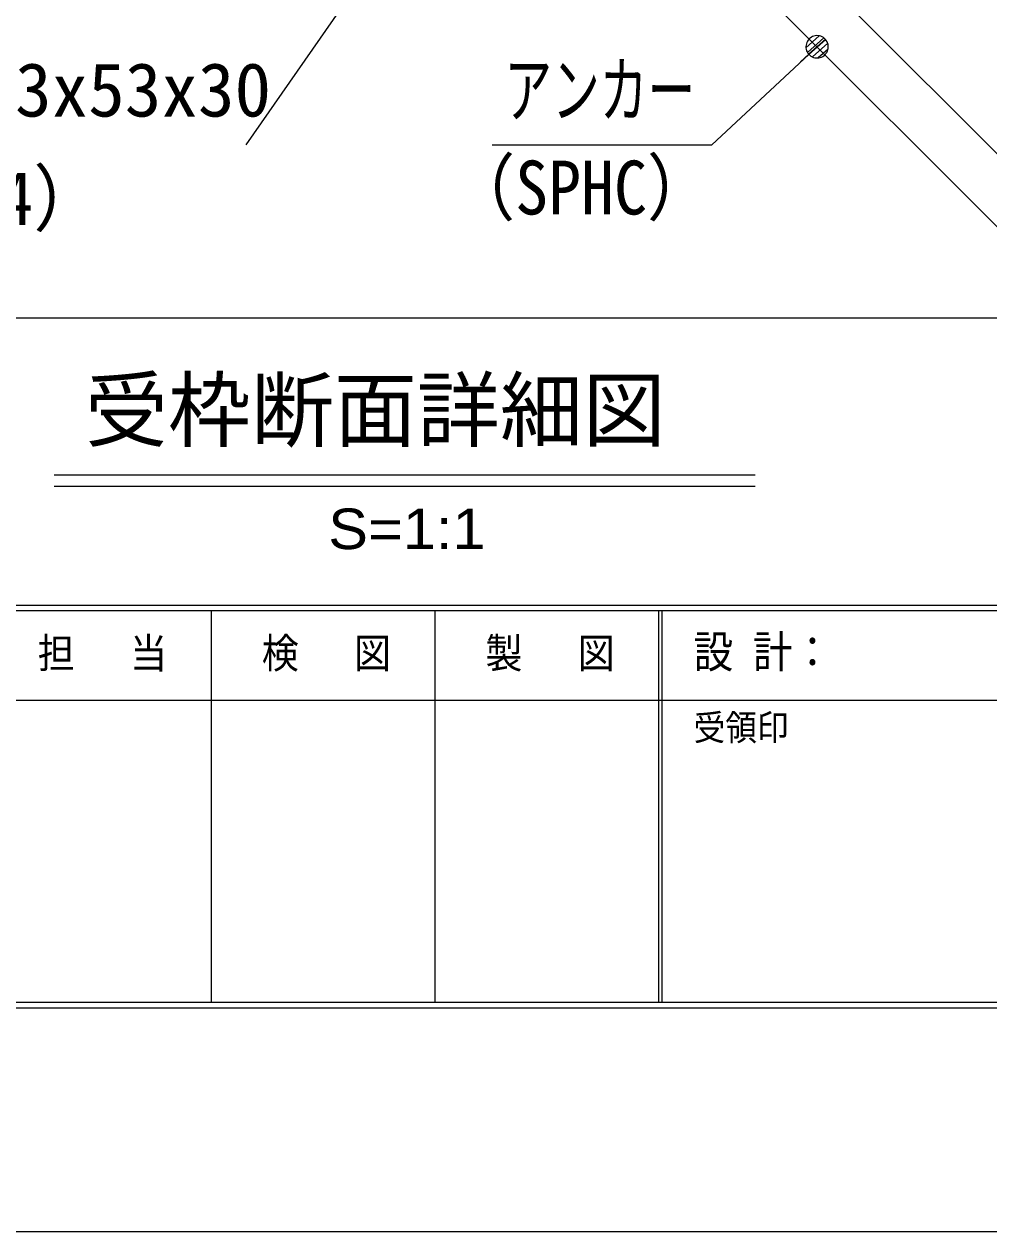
# Model space of a CAD drawing. Units: millimetres, scale not verified. Extents: x -1050 to 1050, y -742 to 742.
# Drawn here: x 124.4 to 340, y -742.5 to -472.6 of the extents above; entities that cross this region are included whole.
import ezdxf
from ezdxf.enums import TextEntityAlignment as Align

# ---------------------------------------------------------------- set-up
doc = ezdxf.new("R2010")
doc.units = ezdxf.units.MM
doc.header["$LTSCALE"] = 5
for name, color, linetype, lineweight in [('0-0_7-図\u3000枠', 4, 'Continuous', 9), ('0-1_寸法注釈', 2, 'Continuous', 9), ('0-2_0', 2, 'Continuous', 9), ('0-3_DEFPOINTS', 134, 'Continuous', 9), ('0-8_アンカー', 7, 'Continuous', 9)]:
    doc.layers.add(name, color=color, linetype=linetype, lineweight=lineweight)
doc.styles.add('HG丸ｺﾞｼｯｸM-PRO', font='')
doc.styles.add('ＭＳ ゴシック', font='')
doc.styles.get('HG丸ｺﾞｼｯｸM-PRO').set_extended_font_data('HG丸ｺﾞｼｯｸM-PRO')
doc.styles.get('ＭＳ ゴシック').set_extended_font_data('MS Gothic')

# ---------------------------------------------------------------- blocks, each defined once
blk = doc.blocks.new('A$C6EB770D1')
at = {"layer": '0-8_アンカー'}
for p, q in [((130.257, 96.52), (45.237, 11.5)), ((138.388, 88.388), (130.257, 96.52)), ((138.388, 88.388), (53.368, 3.368)), ((0, 11.5), (45.237, 11.5)), ((0, 11.5), (0, 0)), ((0, 0), (45.237, 0))]:
    blk.add_line(p, q, dxfattribs=at)
blk.add_arc((45.237, 11.5), 11.5, 270, 315, dxfattribs=at)
blk = doc.blocks.new('_Dot')
at = {"layer": '0-2_0'}
for p, q in [((-2.5, 0), (-5, 0)), ((2.445, 0.5), (-2.445, 0.5)), ((1.997, 1.5), (-1.997, 1.5)), ((2.289, -0.995), (-2.289, -0.995)), ((1.499, -1.995), (-1.499, -1.995))]:
    blk.add_line(p, q, dxfattribs=at)
for points in [[(2.5, 0), (2.48, 0.313), (2.421, 0.622), (2.324, 0.92), (2.191, 1.204), (2.023, 1.469), (1.822, 1.711), (1.594, 1.926), (1.34, 2.111), (1.064, 2.262), (0.773, 2.378), (0.468, 2.456), (0.157, 2.495), (-0.157, 2.495), (-0.468, 2.456), (-0.773, 2.378), (-1.064, 2.262), (-1.34, 2.111), (-1.594, 1.926), (-1.822, 1.711), (-2.023, 1.469), (-2.191, 1.204), (-2.324, 0.92), (-2.421, 0.622), (-2.48, 0.313), (-2.5, 0), (0, 0)], [(-2.5, 0), (-2.48, -0.313), (-2.421, -0.622), (-2.324, -0.92), (-2.191, -1.204), (-2.023, -1.469), (-1.822, -1.711), (-1.594, -1.926), (-1.34, -2.111), (-1.064, -2.262), (-0.773, -2.378), (-0.468, -2.456), (-0.157, -2.495), (0.157, -2.495), (0.468, -2.456), (0.773, -2.378), (1.064, -2.262), (1.34, -2.111), (1.594, -1.926), (1.822, -1.711), (2.023, -1.469), (2.191, -1.204), (2.324, -0.92), (2.421, -0.622), (2.48, -0.313), (2.5, 0), (0, 0)]]:
    blk.add_lwpolyline(points, close=True, dxfattribs=at)

msp = doc.modelspace()

# ---------------------------------------------------------------- linework, layer by layer
at = {"layer": '0-0_7-図\u3000枠'}
for p, q in [((998.75, -602.5), (-973.75, -602.5)), ((998.75, -603.75), (-973.75, -603.75)), ((166.25, -691.25), (166.25, -603.75)), ((216.25, -691.25), (216.25, -603.75)), ((266.25, -691.25), (266.25, -603.75)), ((267, -691.25), (267, -603.75)), ((640.5, -623.75), (116.25, -623.75)), ((1000, -692.5), (-975, -692.5)), ((998.75, -691.25), (-973.75, -691.25))]:
    msp.add_line(p, q, dxfattribs=at)
at = {"layer": '0-1_寸法注釈'}
for p, q in [((174.029, -499.565), (211.499, -445.795)), ((357.318, -538.363), (23.705, -538.363)), ((131.093, -573.344), (287.805, -573.344)), ((131.093, -575.844), (287.805, -575.844))]:
    msp.add_line(p, q, dxfattribs=at)
msp.add_lwpolyline([(229.04, -499.595), (278.094, -499.595), (300.899, -478.356)], dxfattribs=at)
at = {"layer": '0-3_DEFPOINTS'}
msp.add_lwpolyline([(-1050, -742.5), (-1050, 742.5), (1050, 742.5), (1050, -742.5)], close=True, dxfattribs=at)

# ---------------------------------------------------------------- block references
at = {"layer": '0-1_寸法注釈', "rotation": 41.73927}
msp.add_blockref('_Dot', (301.645, -477.69), dxfattribs=at)
at = {"layer": '0-8_アンカー', "rotation": 270}
msp.add_blockref('A$C6EB770D1', (273.93, -399.975), dxfattribs=at)

# ---------------------------------------------------------------- texts
at = {"layer": '0-0_7-図\u3000枠', "color": 5, "style": 'ＭＳ ゴシック', "width": 0.9}
for s, height, p in [('担   当', 6.735, (127.433, -618.562)), ('検   図', 6.735, (177.517, -618.562)), ('製   図', 6.735, (227.517, -618.562)), ('設 計：', 7.216, (274.038, -618.654)), ('受領印', 5.773, (274.038, -634.42))]:
    msp.add_text(s, height=height, dxfattribs=at).set_placement(p, align=Align.BOTTOM_LEFT)
at = {"layer": '0-1_寸法注釈', "color": 7}
for s, height, style, p in [('B枠\u3000L3x53x30', 12.02, 'ＭＳ ゴシック', (73.225, -496.878)), ('受枠断面詳細図', 13.6, 'HG丸ｺﾞｼｯｸM-PRO', (137.984, -569.719))]:
    msp.add_text(s, height=height, dxfattribs=dict(at, style=style)).set_placement(p, align=Align.BOTTOM_LEFT)
for s, height, style, width, p in [('アンカー', 12.02, 'ＭＳ ゴシック', 0.65, (231.746, -496.908)), ('（SPHC）', 12.03, 'ＭＳ ゴシック', 0.9, (219.385, -518.761)), ('（SUS304）', 12.02, 'ＭＳ ゴシック', 0.95, (64.267, -521.145)), ('S=1:1', 9.054, 'HG丸ｺﾞｼｯｸM-PRO', 1.1, (192.374, -592.645))]:
    msp.add_text(s, height=height, dxfattribs=dict(at, style=style, width=width)).set_placement(p, align=Align.BOTTOM_LEFT)

doc.saveas('drawing.dxf')
